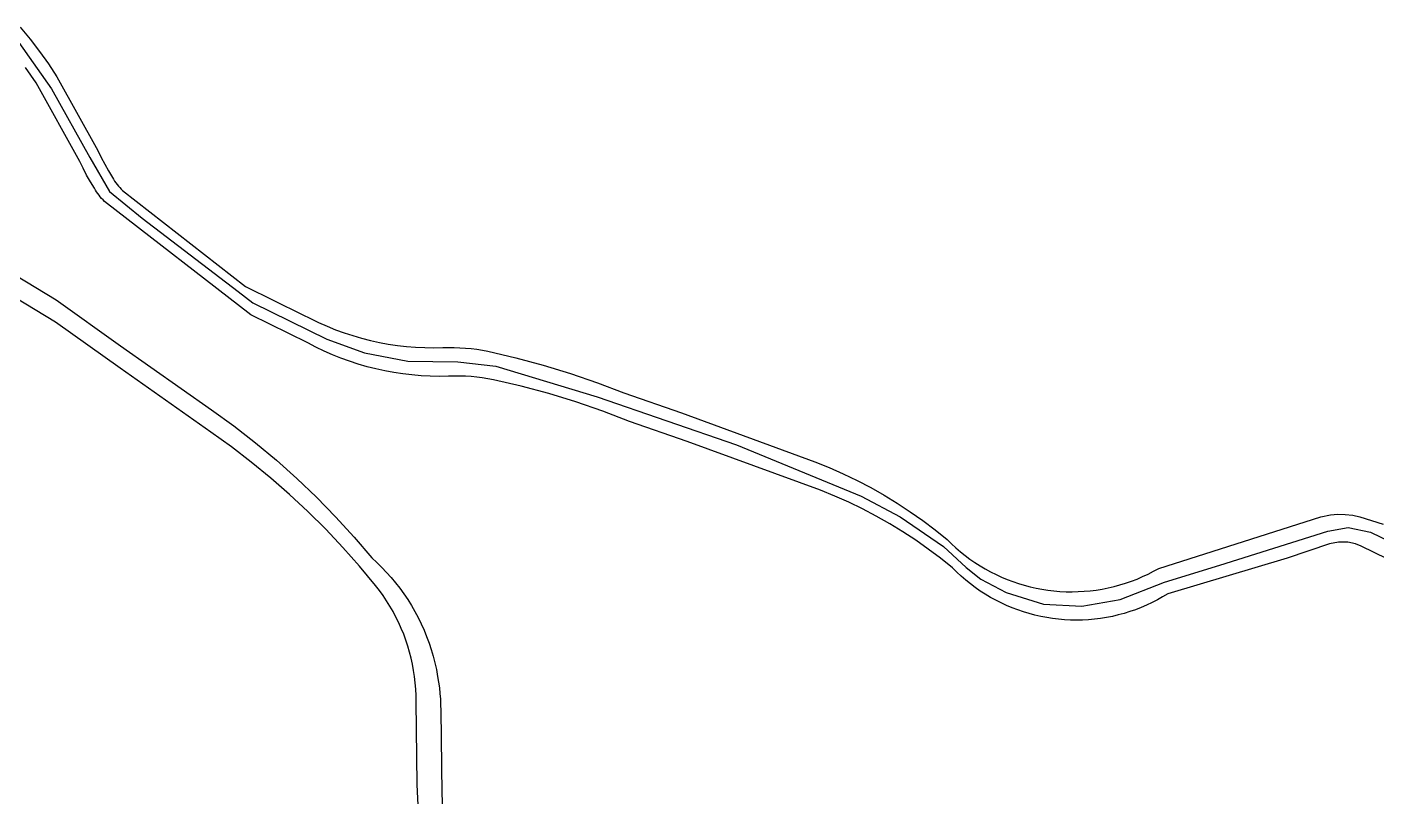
# Model space of a CAD drawing. Header units: millimetres. Extents: x 617751 to 636088, y 68402 to 77988.
# Drawn here: x 626615 to 627223, y 73865 to 74211 of the extents above; entities that cross this region are included whole.
import ezdxf

# ---------------------------------------------------------------- set-up
doc = ezdxf.new("R2010")
doc.units = ezdxf.units.MM
doc.header["$LTSCALE"] = 3
doc.header["$MEASUREMENT"] = 0
doc.layers.add('ALINHAMENTO PREDIAL', color=120, linetype='Continuous')
doc.layers.add('NOME LOGRADOURO', color=252, linetype='Continuous')

msp = doc.modelspace()

# ---------------------------------------------------------------- linework, layer by layer
at = {"layer": 'ALINHAMENTO PREDIAL'}
for points in [[(626611.83, 74211.48), (626616.22, 74206.07), (626620.44, 74200.52), (626624.48, 74194.84), (626628.33, 74189.02), (626646.74, 74155.84), (626648.24, 74152.73), (626649.85, 74149.68), (626651.56, 74146.68), (626653.36, 74143.73), (626653.84, 74142.93), (626654.34, 74142.14), (626654.87, 74141.37), (626655.43, 74140.61), (626656.01, 74139.88), (626656.61, 74139.17), (626657.24, 74138.48), (626657.89, 74137.81), (626713.27, 74094.69), (626738.88, 74082.09), (626742.53, 74080.18), (626746.24, 74078.4), (626750.01, 74076.74), (626753.83, 74075.21), (626757.7, 74073.8), (626761.62, 74072.52), (626765.57, 74071.38), (626769.56, 74070.36), (626773.59, 74069.48), (626777.64, 74068.74), (626781.71, 74068.13), (626785.8, 74067.65), (626789.9, 74067.31), (626794.02, 74067.11), (626798.13, 74067.04), (626802.25, 74067.11), (626804.8, 74067.18), (626807.35, 74067.18), (626809.9, 74067.09), (626812.45, 74066.93), (626814.98, 74066.68), (626817.51, 74066.36), (626820.03, 74065.96), (626822.54, 74065.47), (626835.04, 74062.58), (626847.42, 74059.26), (626859.69, 74055.5), (626871.82, 74051.33), (626883.8, 74046.73), (626909.78, 74037.73), (626969.84, 74015.74), (626976.27, 74013.14), (626982.61, 74010.32), (626988.85, 74007.31), (626994.99, 74004.09), (627001.03, 74000.67), (627006.95, 73997.06), (627012.75, 73993.26), (627018.42, 73989.27), (627023.96, 73985.1), (627029.36, 73980.75), (627031.3, 73978.84), (627033.31, 73976.99), (627035.38, 73975.22), (627037.51, 73973.52), (627039.7, 73971.89), (627041.95, 73970.34), (627044.24, 73968.87), (627046.59, 73967.49), (627048.98, 73966.18), (627051.42, 73964.95), (627053.89, 73963.82), (627056.41, 73962.76), (627058.96, 73961.8), (627061.54, 73960.93), (627064.16, 73960.14), (627066.79, 73959.45), (627069.45, 73958.85), (627072.13, 73958.34), (627074.83, 73957.92), (627077.53, 73957.6), (627080.25, 73957.37), (627082.97, 73957.24), (627085.7, 73957.2), (627088.43, 73957.26), (627091.15, 73957.41), (627093.86, 73957.66), (627096.57, 73957.99), (627099.26, 73958.43), (627101.94, 73958.95), (627104.59, 73959.57), (627107.22, 73960.28), (627109.83, 73961.08), (627112.41, 73961.97), (627114.95, 73962.95), (627117.46, 73964.02), (627119.93, 73965.18), (627122.36, 73966.42), (627124.74, 73967.74), (627197.75, 73990.92), (627202.12, 73991.82), (627205.45, 73992.09), (627208.8, 73992.03), (627212.12, 73991.62), (627215.39, 73990.88), (627225.82, 73987.58)], [(626611.83, 74211.48), (626616.22, 74206.07), (626620.44, 74200.52), (626624.48, 74194.84), (626628.33, 74189.02), (626646.74, 74155.84), (626648.24, 74152.73), (626649.85, 74149.68), (626651.56, 74146.68), (626653.36, 74143.73), (626653.84, 74142.93), (626654.34, 74142.14), (626654.87, 74141.37), (626655.43, 74140.61), (626656.01, 74139.88), (626656.61, 74139.17), (626657.24, 74138.48), (626657.89, 74137.81), (626713.27, 74094.69), (626738.88, 74082.09), (626742.53, 74080.18), (626746.24, 74078.4), (626750.01, 74076.74), (626753.83, 74075.21), (626757.7, 74073.8), (626761.62, 74072.52), (626765.57, 74071.38), (626769.56, 74070.36), (626773.59, 74069.48), (626777.64, 74068.74), (626781.71, 74068.13), (626785.8, 74067.65), (626789.9, 74067.31), (626794.02, 74067.11), (626798.13, 74067.04), (626802.25, 74067.11), (626804.8, 74067.18), (626807.35, 74067.18), (626809.9, 74067.09), (626812.45, 74066.93), (626814.98, 74066.68), (626817.51, 74066.36), (626820.03, 74065.96), (626822.54, 74065.47), (626835.04, 74062.58), (626847.42, 74059.26), (626859.69, 74055.5), (626871.82, 74051.33), (626883.8, 74046.73), (626909.78, 74037.73), (626969.84, 74015.74), (626976.27, 74013.14), (626982.61, 74010.32), (626988.85, 74007.31), (626994.99, 74004.09), (627001.03, 74000.67), (627006.95, 73997.06), (627012.75, 73993.26), (627018.42, 73989.27), (627023.96, 73985.1), (627029.36, 73980.75), (627031.3, 73978.84), (627033.31, 73976.99), (627035.38, 73975.22), (627037.51, 73973.52), (627039.7, 73971.89), (627041.95, 73970.34), (627044.24, 73968.87), (627046.59, 73967.49), (627048.98, 73966.18), (627051.42, 73964.95), (627053.89, 73963.82), (627056.41, 73962.76), (627058.96, 73961.8), (627061.54, 73960.93), (627064.16, 73960.14), (627066.79, 73959.45), (627069.45, 73958.85), (627072.13, 73958.34), (627074.83, 73957.92), (627077.53, 73957.6), (627080.25, 73957.37), (627082.97, 73957.24), (627085.7, 73957.2), (627088.43, 73957.26), (627091.15, 73957.41), (627093.86, 73957.66), (627096.57, 73957.99), (627099.26, 73958.43), (627101.94, 73958.95), (627104.59, 73959.57), (627107.22, 73960.28), (627109.83, 73961.08), (627112.41, 73961.97), (627114.95, 73962.95), (627117.46, 73964.02), (627119.93, 73965.18), (627122.36, 73966.42), (627124.74, 73967.74), (627197.75, 73990.92), (627202.12, 73991.82), (627205.45, 73992.09), (627208.8, 73992.03), (627212.12, 73991.62), (627215.39, 73990.88), (627225.82, 73987.58)], [(626611.83, 74211.48), (626616.22, 74206.07), (626620.44, 74200.52), (626624.48, 74194.84), (626628.33, 74189.02), (626646.74, 74155.84), (626648.24, 74152.73), (626649.85, 74149.68), (626651.56, 74146.68), (626653.36, 74143.73), (626653.84, 74142.93), (626654.34, 74142.14), (626654.87, 74141.37), (626655.43, 74140.61), (626656.01, 74139.88), (626656.61, 74139.17), (626657.24, 74138.48), (626657.89, 74137.81), (626713.27, 74094.69), (626738.88, 74082.09), (626742.53, 74080.18), (626746.24, 74078.4), (626750.01, 74076.74), (626753.83, 74075.21), (626757.7, 74073.8), (626761.62, 74072.52), (626765.57, 74071.38), (626769.56, 74070.36), (626773.59, 74069.48), (626777.64, 74068.74), (626781.71, 74068.13), (626785.8, 74067.65), (626789.9, 74067.31), (626794.02, 74067.11), (626798.13, 74067.04), (626802.25, 74067.11), (626804.8, 74067.18), (626807.35, 74067.18), (626809.9, 74067.09), (626812.45, 74066.93), (626814.98, 74066.68), (626817.51, 74066.36), (626820.03, 74065.96), (626822.54, 74065.47), (626835.04, 74062.58), (626847.42, 74059.26), (626859.69, 74055.5), (626871.82, 74051.33), (626883.8, 74046.73), (626909.78, 74037.73), (626969.84, 74015.74), (626976.27, 74013.14), (626982.61, 74010.32), (626988.85, 74007.31), (626994.99, 74004.09), (627001.03, 74000.67), (627006.95, 73997.06), (627012.75, 73993.26), (627018.42, 73989.27), (627023.96, 73985.1), (627029.36, 73980.75), (627031.3, 73978.84), (627033.31, 73976.99), (627035.38, 73975.22), (627037.51, 73973.52), (627039.7, 73971.89), (627041.95, 73970.34), (627044.24, 73968.87), (627046.59, 73967.49), (627048.98, 73966.18), (627051.42, 73964.95), (627053.89, 73963.82), (627056.41, 73962.76), (627058.96, 73961.8), (627061.54, 73960.93), (627064.16, 73960.14), (627066.79, 73959.45), (627069.45, 73958.85), (627072.13, 73958.34), (627074.83, 73957.92), (627077.53, 73957.6), (627080.25, 73957.37), (627082.97, 73957.24), (627085.7, 73957.2), (627088.43, 73957.26), (627091.15, 73957.41), (627093.86, 73957.66), (627096.57, 73957.99), (627099.26, 73958.43), (627101.94, 73958.95), (627104.59, 73959.57), (627107.22, 73960.28), (627109.83, 73961.08), (627112.41, 73961.97), (627114.95, 73962.95), (627117.46, 73964.02), (627119.93, 73965.18), (627122.36, 73966.42), (627124.74, 73967.74), (627197.75, 73990.92), (627202.12, 73991.82), (627205.45, 73992.09), (627208.8, 73992.03), (627212.12, 73991.62), (627215.39, 73990.88), (627225.82, 73987.58)], [(626611.83, 74211.48), (626616.22, 74206.07), (626620.44, 74200.52), (626624.48, 74194.84), (626628.33, 74189.02), (626646.74, 74155.84), (626648.24, 74152.73), (626649.85, 74149.68), (626651.56, 74146.68), (626653.36, 74143.73), (626653.84, 74142.93), (626654.34, 74142.14), (626654.87, 74141.37), (626655.43, 74140.61), (626656.01, 74139.88), (626656.61, 74139.17), (626657.24, 74138.48), (626657.89, 74137.81), (626713.27, 74094.69), (626738.88, 74082.09), (626742.53, 74080.18), (626746.24, 74078.4), (626750.01, 74076.74), (626753.83, 74075.21), (626757.7, 74073.8), (626761.62, 74072.52), (626765.57, 74071.38), (626769.56, 74070.36), (626773.59, 74069.48), (626777.64, 74068.74), (626781.71, 74068.13), (626785.8, 74067.65), (626789.9, 74067.31), (626794.02, 74067.11), (626798.13, 74067.04), (626802.25, 74067.11), (626804.8, 74067.18), (626807.35, 74067.18), (626809.9, 74067.09), (626812.45, 74066.93), (626814.98, 74066.68), (626817.51, 74066.36), (626820.03, 74065.96), (626822.54, 74065.47), (626835.04, 74062.58), (626847.42, 74059.26), (626859.69, 74055.5), (626871.82, 74051.33), (626883.8, 74046.73), (626909.78, 74037.73), (626969.84, 74015.74), (626976.27, 74013.14), (626982.61, 74010.32), (626988.85, 74007.31), (626994.99, 74004.09), (627001.03, 74000.67), (627006.95, 73997.06), (627012.75, 73993.26), (627018.42, 73989.27), (627023.96, 73985.1), (627029.36, 73980.75), (627031.3, 73978.84), (627033.31, 73976.99), (627035.38, 73975.22), (627037.51, 73973.52), (627039.7, 73971.89), (627041.95, 73970.34), (627044.24, 73968.87), (627046.59, 73967.49), (627048.98, 73966.18), (627051.42, 73964.95), (627053.89, 73963.82), (627056.41, 73962.76), (627058.96, 73961.8), (627061.54, 73960.93), (627064.16, 73960.14), (627066.79, 73959.45), (627069.45, 73958.85), (627072.13, 73958.34), (627074.83, 73957.92), (627077.53, 73957.6), (627080.25, 73957.37), (627082.97, 73957.24), (627085.7, 73957.2), (627088.43, 73957.26), (627091.15, 73957.41), (627093.86, 73957.66), (627096.57, 73957.99), (627099.26, 73958.43), (627101.94, 73958.95), (627104.59, 73959.57), (627107.22, 73960.28), (627109.83, 73961.08), (627112.41, 73961.97), (627114.95, 73962.95), (627117.46, 73964.02), (627119.93, 73965.18), (627122.36, 73966.42), (627124.74, 73967.74), (627197.75, 73990.92), (627202.12, 73991.82), (627205.45, 73992.09), (627208.8, 73992.03), (627212.12, 73991.62), (627215.39, 73990.88), (627225.82, 73987.58)], [(626611.83, 74211.48), (626616.22, 74206.07), (626620.44, 74200.52), (626624.48, 74194.84), (626628.33, 74189.02), (626646.74, 74155.84), (626648.24, 74152.73), (626649.85, 74149.68), (626651.56, 74146.68), (626653.36, 74143.73), (626653.84, 74142.93), (626654.34, 74142.14), (626654.87, 74141.37), (626655.43, 74140.61), (626656.01, 74139.88), (626656.61, 74139.17), (626657.24, 74138.48), (626657.89, 74137.81), (626713.27, 74094.69), (626738.88, 74082.09), (626742.53, 74080.18), (626746.24, 74078.4), (626750.01, 74076.74), (626753.83, 74075.21), (626757.7, 74073.8), (626761.62, 74072.52), (626765.57, 74071.38), (626769.56, 74070.36), (626773.59, 74069.48), (626777.64, 74068.74), (626781.71, 74068.13), (626785.8, 74067.65), (626789.9, 74067.31), (626794.02, 74067.11), (626798.13, 74067.04), (626802.25, 74067.11), (626804.8, 74067.18), (626807.35, 74067.18), (626809.9, 74067.09), (626812.45, 74066.93), (626814.98, 74066.68), (626817.51, 74066.36), (626820.03, 74065.96), (626822.54, 74065.47), (626835.04, 74062.58), (626847.42, 74059.26), (626859.69, 74055.5), (626871.82, 74051.33), (626883.8, 74046.73), (626909.78, 74037.73), (626969.84, 74015.74), (626976.27, 74013.14), (626982.61, 74010.32), (626988.85, 74007.31), (626994.99, 74004.09), (627001.03, 74000.67), (627006.95, 73997.06), (627012.75, 73993.26), (627018.42, 73989.27), (627023.96, 73985.1), (627029.36, 73980.75), (627031.3, 73978.84), (627033.31, 73976.99), (627035.38, 73975.22), (627037.51, 73973.52), (627039.7, 73971.89), (627041.95, 73970.34), (627044.24, 73968.87), (627046.59, 73967.49), (627048.98, 73966.18), (627051.42, 73964.95), (627053.89, 73963.82), (627056.41, 73962.76), (627058.96, 73961.8), (627061.54, 73960.93), (627064.16, 73960.14), (627066.79, 73959.45), (627069.45, 73958.85), (627072.13, 73958.34), (627074.83, 73957.92), (627077.53, 73957.6), (627080.25, 73957.37), (627082.97, 73957.24), (627085.7, 73957.2), (627088.43, 73957.26), (627091.15, 73957.41), (627093.86, 73957.66), (627096.57, 73957.99), (627099.26, 73958.43), (627101.94, 73958.95), (627104.59, 73959.57), (627107.22, 73960.28), (627109.83, 73961.08), (627112.41, 73961.97), (627114.95, 73962.95), (627117.46, 73964.02), (627119.93, 73965.18), (627122.36, 73966.42), (627124.74, 73967.74), (627197.75, 73990.92), (627202.12, 73991.82), (627205.45, 73992.09), (627208.8, 73992.03), (627212.12, 73991.62), (627215.39, 73990.88), (627225.82, 73987.58)], [(626611.83, 74211.48), (626616.22, 74206.07), (626620.44, 74200.52), (626624.48, 74194.84), (626628.33, 74189.02), (626646.74, 74155.84), (626648.24, 74152.73), (626649.85, 74149.68), (626651.56, 74146.68), (626653.36, 74143.73), (626653.84, 74142.93), (626654.34, 74142.14), (626654.87, 74141.37), (626655.43, 74140.61), (626656.01, 74139.88), (626656.61, 74139.17), (626657.24, 74138.48), (626657.89, 74137.81), (626713.27, 74094.69), (626738.88, 74082.09), (626742.53, 74080.18), (626746.24, 74078.4), (626750.01, 74076.74), (626753.83, 74075.21), (626757.7, 74073.8), (626761.62, 74072.52), (626765.57, 74071.38), (626769.56, 74070.36), (626773.59, 74069.48), (626777.64, 74068.74), (626781.71, 74068.13), (626785.8, 74067.65), (626789.9, 74067.31), (626794.02, 74067.11), (626798.13, 74067.04), (626802.25, 74067.11), (626804.8, 74067.18), (626807.35, 74067.18), (626809.9, 74067.09), (626812.45, 74066.93), (626814.98, 74066.68), (626817.51, 74066.36), (626820.03, 74065.96), (626822.54, 74065.47), (626835.04, 74062.58), (626847.42, 74059.26), (626859.69, 74055.5), (626871.82, 74051.33), (626883.8, 74046.73), (626909.78, 74037.73), (626969.84, 74015.74), (626976.27, 74013.14), (626982.61, 74010.32), (626988.85, 74007.31), (626994.99, 74004.09), (627001.03, 74000.67), (627006.95, 73997.06), (627012.75, 73993.26), (627018.42, 73989.27), (627023.96, 73985.1), (627029.36, 73980.75), (627031.3, 73978.84), (627033.31, 73976.99), (627035.38, 73975.22), (627037.51, 73973.52), (627039.7, 73971.89), (627041.95, 73970.34), (627044.24, 73968.87), (627046.59, 73967.49), (627048.98, 73966.18), (627051.42, 73964.95), (627053.89, 73963.82), (627056.41, 73962.76), (627058.96, 73961.8), (627061.54, 73960.93), (627064.16, 73960.14), (627066.79, 73959.45), (627069.45, 73958.85), (627072.13, 73958.34), (627074.83, 73957.92), (627077.53, 73957.6), (627080.25, 73957.37), (627082.97, 73957.24), (627085.7, 73957.2), (627088.43, 73957.26), (627091.15, 73957.41), (627093.86, 73957.66), (627096.57, 73957.99), (627099.26, 73958.43), (627101.94, 73958.95), (627104.59, 73959.57), (627107.22, 73960.28), (627109.83, 73961.08), (627112.41, 73961.97), (627114.95, 73962.95), (627117.46, 73964.02), (627119.93, 73965.18), (627122.36, 73966.42), (627124.74, 73967.74), (627197.75, 73990.92), (627202.12, 73991.82), (627205.45, 73992.09), (627208.8, 73992.03), (627212.12, 73991.62), (627215.39, 73990.88), (627225.82, 73987.58)], [(627239.09, 73966.44), (627215.97, 73977.75), (627213.37, 73978.76), (627209.96, 73979.49), (627205.77, 73979.58), (627201.66, 73978.8), (627182.64, 73972.4), (627128.81, 73956.26), (627126.49, 73954.86), (627124.12, 73953.55), (627121.71, 73952.32), (627119.26, 73951.17), (627116.77, 73950.11), (627114.24, 73949.13), (627111.68, 73948.25), (627109.1, 73947.45), (627106.48, 73946.75), (627103.84, 73946.13), (627101.19, 73945.61), (627098.51, 73945.18), (627095.83, 73944.85), (627093.13, 73944.61), (627090.43, 73944.46), (627087.72, 73944.4), (627085.01, 73944.45), (627082.31, 73944.58), (627079.61, 73944.81), (627076.92, 73945.13), (627074.25, 73945.55), (627071.59, 73946.06), (627068.95, 73946.66), (627066.33, 73947.35), (627063.74, 73948.14), (627061.18, 73949.01), (627058.64, 73949.97), (627056.15, 73951.02), (627053.69, 73952.16), (627051.27, 73953.38), (627048.9, 73954.69), (627046.58, 73956.07), (627044.3, 73957.54), (627042.08, 73959.08), (627039.91, 73960.71), (627037.8, 73962.4), (627035.75, 73964.17), (627033.76, 73966.01), (627031.84, 73967.92), (627026.44, 73972.27), (627020.9, 73976.44), (627015.23, 73980.43), (627009.43, 73984.23), (627003.51, 73987.84), (626997.47, 73991.25), (626991.33, 73994.47), (626985.09, 73997.49), (626978.75, 74000.3), (626972.32, 74002.9), (626912.26, 74024.9), (626886.28, 74033.9), (626874.3, 74038.49), (626862.17, 74042.67), (626849.9, 74046.42), (626837.51, 74049.75), (626825.02, 74052.64), (626822.51, 74053.12), (626819.99, 74053.52), (626817.46, 74053.85), (626814.92, 74054.09), (626812.38, 74054.26), (626809.83, 74054.34), (626807.28, 74054.35), (626804.73, 74054.27), (626800.61, 74054.2), (626796.49, 74054.27), (626792.38, 74054.47), (626788.28, 74054.81), (626784.19, 74055.29), (626780.11, 74055.9), (626776.06, 74056.65), (626772.04, 74057.53), (626768.05, 74058.54), (626764.09, 74059.69), (626760.18, 74060.96), (626756.31, 74062.37), (626752.49, 74063.9), (626748.72, 74065.56), (626745.01, 74067.35), (626741.36, 74069.25), (626715.74, 74081.86), (626649.76, 74132.95), (626649.11, 74133.62), (626648.48, 74134.31), (626647.87, 74135.02), (626647.29, 74135.76), (626646.74, 74136.51), (626646.21, 74137.28), (626645.71, 74138.07), (626645.23, 74138.88), (626643.43, 74141.82), (626641.72, 74144.82), (626640.11, 74147.87), (626638.6, 74150.98), (626618.96, 74186.39), (626614.14, 74193.21)], [(627239.09, 73966.44), (627215.97, 73977.75), (627213.37, 73978.76), (627209.96, 73979.49), (627205.77, 73979.58), (627201.66, 73978.8), (627182.64, 73972.4), (627128.81, 73956.26), (627126.49, 73954.86), (627124.12, 73953.55), (627121.71, 73952.32), (627119.26, 73951.17), (627116.77, 73950.11), (627114.24, 73949.13), (627111.68, 73948.25), (627109.1, 73947.45), (627106.48, 73946.75), (627103.84, 73946.13), (627101.19, 73945.61), (627098.51, 73945.18), (627095.83, 73944.85), (627093.13, 73944.61), (627090.43, 73944.46), (627087.72, 73944.4), (627085.01, 73944.45), (627082.31, 73944.58), (627079.61, 73944.81), (627076.92, 73945.13), (627074.25, 73945.55), (627071.59, 73946.06), (627068.95, 73946.66), (627066.33, 73947.35), (627063.74, 73948.14), (627061.18, 73949.01), (627058.64, 73949.97), (627056.15, 73951.02), (627053.69, 73952.16), (627051.27, 73953.38), (627048.9, 73954.69), (627046.58, 73956.07), (627044.3, 73957.54), (627042.08, 73959.08), (627039.91, 73960.71), (627037.8, 73962.4), (627035.75, 73964.17), (627033.76, 73966.01), (627031.84, 73967.92), (627026.44, 73972.27), (627020.9, 73976.44), (627015.23, 73980.43), (627009.43, 73984.23), (627003.51, 73987.84), (626997.47, 73991.25), (626991.33, 73994.47), (626985.09, 73997.49), (626978.75, 74000.3), (626972.32, 74002.9), (626912.26, 74024.9), (626886.28, 74033.9), (626874.3, 74038.49), (626862.17, 74042.67), (626849.9, 74046.42), (626837.51, 74049.75), (626825.02, 74052.64), (626822.51, 74053.12), (626819.99, 74053.52), (626817.46, 74053.85), (626814.92, 74054.09), (626812.38, 74054.26), (626809.83, 74054.34), (626807.28, 74054.35), (626804.73, 74054.27), (626800.61, 74054.2), (626796.49, 74054.27), (626792.38, 74054.47), (626788.28, 74054.81), (626784.19, 74055.29), (626780.11, 74055.9), (626776.06, 74056.65), (626772.04, 74057.53), (626768.05, 74058.54), (626764.09, 74059.69), (626760.18, 74060.96), (626756.31, 74062.37), (626752.49, 74063.9), (626748.72, 74065.56), (626745.01, 74067.35), (626741.36, 74069.25), (626715.74, 74081.86), (626649.76, 74132.95), (626649.11, 74133.62), (626648.48, 74134.31), (626647.87, 74135.02), (626647.29, 74135.76), (626646.74, 74136.51), (626646.21, 74137.28), (626645.71, 74138.07), (626645.23, 74138.88), (626643.43, 74141.82), (626641.72, 74144.82), (626640.11, 74147.87), (626638.6, 74150.98), (626618.96, 74186.39), (626614.14, 74193.21)], [(627239.09, 73966.44), (627215.97, 73977.75), (627213.37, 73978.76), (627209.96, 73979.49), (627205.77, 73979.58), (627201.66, 73978.8), (627182.64, 73972.4), (627128.81, 73956.26), (627126.49, 73954.86), (627124.12, 73953.55), (627121.71, 73952.32), (627119.26, 73951.17), (627116.77, 73950.11), (627114.24, 73949.13), (627111.68, 73948.25), (627109.1, 73947.45), (627106.48, 73946.75), (627103.84, 73946.13), (627101.19, 73945.61), (627098.51, 73945.18), (627095.83, 73944.85), (627093.13, 73944.61), (627090.43, 73944.46), (627087.72, 73944.4), (627085.01, 73944.45), (627082.31, 73944.58), (627079.61, 73944.81), (627076.92, 73945.13), (627074.25, 73945.55), (627071.59, 73946.06), (627068.95, 73946.66), (627066.33, 73947.35), (627063.74, 73948.14), (627061.18, 73949.01), (627058.64, 73949.97), (627056.15, 73951.02), (627053.69, 73952.16), (627051.27, 73953.38), (627048.9, 73954.69), (627046.58, 73956.07), (627044.3, 73957.54), (627042.08, 73959.08), (627039.91, 73960.71), (627037.8, 73962.4), (627035.75, 73964.17), (627033.76, 73966.01), (627031.84, 73967.92), (627026.44, 73972.27), (627020.9, 73976.44), (627015.23, 73980.43), (627009.43, 73984.23), (627003.51, 73987.84), (626997.47, 73991.25), (626991.33, 73994.47), (626985.09, 73997.49), (626978.75, 74000.3), (626972.32, 74002.9), (626912.26, 74024.9), (626886.28, 74033.9), (626874.3, 74038.49), (626862.17, 74042.67), (626849.9, 74046.42), (626837.51, 74049.75), (626825.02, 74052.64), (626822.51, 74053.12), (626819.99, 74053.52), (626817.46, 74053.85), (626814.92, 74054.09), (626812.38, 74054.26), (626809.83, 74054.34), (626807.28, 74054.35), (626804.73, 74054.27), (626800.61, 74054.2), (626796.49, 74054.27), (626792.38, 74054.47), (626788.28, 74054.81), (626784.19, 74055.29), (626780.11, 74055.9), (626776.06, 74056.65), (626772.04, 74057.53), (626768.05, 74058.54), (626764.09, 74059.69), (626760.18, 74060.96), (626756.31, 74062.37), (626752.49, 74063.9), (626748.72, 74065.56), (626745.01, 74067.35), (626741.36, 74069.25), (626715.74, 74081.86), (626649.76, 74132.95), (626649.11, 74133.62), (626648.48, 74134.31), (626647.87, 74135.02), (626647.29, 74135.76), (626646.74, 74136.51), (626646.21, 74137.28), (626645.71, 74138.07), (626645.23, 74138.88), (626643.43, 74141.82), (626641.72, 74144.82), (626640.11, 74147.87), (626638.6, 74150.98), (626618.96, 74186.39), (626614.14, 74193.21)], [(627239.09, 73966.44), (627215.97, 73977.75), (627213.37, 73978.76), (627209.96, 73979.49), (627205.77, 73979.58), (627201.66, 73978.8), (627182.64, 73972.4), (627128.81, 73956.26), (627126.49, 73954.86), (627124.12, 73953.55), (627121.71, 73952.32), (627119.26, 73951.17), (627116.77, 73950.11), (627114.24, 73949.13), (627111.68, 73948.25), (627109.1, 73947.45), (627106.48, 73946.75), (627103.84, 73946.13), (627101.19, 73945.61), (627098.51, 73945.18), (627095.83, 73944.85), (627093.13, 73944.61), (627090.43, 73944.46), (627087.72, 73944.4), (627085.01, 73944.45), (627082.31, 73944.58), (627079.61, 73944.81), (627076.92, 73945.13), (627074.25, 73945.55), (627071.59, 73946.06), (627068.95, 73946.66), (627066.33, 73947.35), (627063.74, 73948.14), (627061.18, 73949.01), (627058.64, 73949.97), (627056.15, 73951.02), (627053.69, 73952.16), (627051.27, 73953.38), (627048.9, 73954.69), (627046.58, 73956.07), (627044.3, 73957.54), (627042.08, 73959.08), (627039.91, 73960.71), (627037.8, 73962.4), (627035.75, 73964.17), (627033.76, 73966.01), (627031.84, 73967.92), (627026.44, 73972.27), (627020.9, 73976.44), (627015.23, 73980.43), (627009.43, 73984.23), (627003.51, 73987.84), (626997.47, 73991.25), (626991.33, 73994.47), (626985.09, 73997.49), (626978.75, 74000.3), (626972.32, 74002.9), (626912.26, 74024.9), (626886.28, 74033.9), (626874.3, 74038.49), (626862.17, 74042.67), (626849.9, 74046.42), (626837.51, 74049.75), (626825.02, 74052.64), (626822.51, 74053.12), (626819.99, 74053.52), (626817.46, 74053.85), (626814.92, 74054.09), (626812.38, 74054.26), (626809.83, 74054.34), (626807.28, 74054.35), (626804.73, 74054.27), (626800.61, 74054.2), (626796.49, 74054.27), (626792.38, 74054.47), (626788.28, 74054.81), (626784.19, 74055.29), (626780.11, 74055.9), (626776.06, 74056.65), (626772.04, 74057.53), (626768.05, 74058.54), (626764.09, 74059.69), (626760.18, 74060.96), (626756.31, 74062.37), (626752.49, 74063.9), (626748.72, 74065.56), (626745.01, 74067.35), (626741.36, 74069.25), (626715.74, 74081.86), (626649.76, 74132.95), (626649.11, 74133.62), (626648.48, 74134.31), (626647.87, 74135.02), (626647.29, 74135.76), (626646.74, 74136.51), (626646.21, 74137.28), (626645.71, 74138.07), (626645.23, 74138.88), (626643.43, 74141.82), (626641.72, 74144.82), (626640.11, 74147.87), (626638.6, 74150.98), (626618.96, 74186.39), (626614.14, 74193.21)], [(627239.09, 73966.44), (627215.97, 73977.75), (627213.37, 73978.76), (627209.96, 73979.49), (627205.77, 73979.58), (627201.66, 73978.8), (627182.64, 73972.4), (627128.81, 73956.26), (627126.49, 73954.86), (627124.12, 73953.55), (627121.71, 73952.32), (627119.26, 73951.17), (627116.77, 73950.11), (627114.24, 73949.13), (627111.68, 73948.25), (627109.1, 73947.45), (627106.48, 73946.75), (627103.84, 73946.13), (627101.19, 73945.61), (627098.51, 73945.18), (627095.83, 73944.85), (627093.13, 73944.61), (627090.43, 73944.46), (627087.72, 73944.4), (627085.01, 73944.45), (627082.31, 73944.58), (627079.61, 73944.81), (627076.92, 73945.13), (627074.25, 73945.55), (627071.59, 73946.06), (627068.95, 73946.66), (627066.33, 73947.35), (627063.74, 73948.14), (627061.18, 73949.01), (627058.64, 73949.97), (627056.15, 73951.02), (627053.69, 73952.16), (627051.27, 73953.38), (627048.9, 73954.69), (627046.58, 73956.07), (627044.3, 73957.54), (627042.08, 73959.08), (627039.91, 73960.71), (627037.8, 73962.4), (627035.75, 73964.17), (627033.76, 73966.01), (627031.84, 73967.92), (627026.44, 73972.27), (627020.9, 73976.44), (627015.23, 73980.43), (627009.43, 73984.23), (627003.51, 73987.84), (626997.47, 73991.25), (626991.33, 73994.47), (626985.09, 73997.49), (626978.75, 74000.3), (626972.32, 74002.9), (626912.26, 74024.9), (626886.28, 74033.9), (626874.3, 74038.49), (626862.17, 74042.67), (626849.9, 74046.42), (626837.51, 74049.75), (626825.02, 74052.64), (626822.51, 74053.12), (626819.99, 74053.52), (626817.46, 74053.85), (626814.92, 74054.09), (626812.38, 74054.26), (626809.83, 74054.34), (626807.28, 74054.35), (626804.73, 74054.27), (626800.61, 74054.2), (626796.49, 74054.27), (626792.38, 74054.47), (626788.28, 74054.81), (626784.19, 74055.29), (626780.11, 74055.9), (626776.06, 74056.65), (626772.04, 74057.53), (626768.05, 74058.54), (626764.09, 74059.69), (626760.18, 74060.96), (626756.31, 74062.37), (626752.49, 74063.9), (626748.72, 74065.56), (626745.01, 74067.35), (626741.36, 74069.25), (626715.74, 74081.86), (626649.76, 74132.95), (626649.11, 74133.62), (626648.48, 74134.31), (626647.87, 74135.02), (626647.29, 74135.76), (626646.74, 74136.51), (626646.21, 74137.28), (626645.71, 74138.07), (626645.23, 74138.88), (626643.43, 74141.82), (626641.72, 74144.82), (626640.11, 74147.87), (626638.6, 74150.98), (626618.96, 74186.39), (626614.14, 74193.21)], [(627239.09, 73966.44), (627215.97, 73977.75), (627213.37, 73978.76), (627209.96, 73979.49), (627205.77, 73979.58), (627201.66, 73978.8), (627182.64, 73972.4), (627128.81, 73956.26), (627126.49, 73954.86), (627124.12, 73953.55), (627121.71, 73952.32), (627119.26, 73951.17), (627116.77, 73950.11), (627114.24, 73949.13), (627111.68, 73948.25), (627109.1, 73947.45), (627106.48, 73946.75), (627103.84, 73946.13), (627101.19, 73945.61), (627098.51, 73945.18), (627095.83, 73944.85), (627093.13, 73944.61), (627090.43, 73944.46), (627087.72, 73944.4), (627085.01, 73944.45), (627082.31, 73944.58), (627079.61, 73944.81), (627076.92, 73945.13), (627074.25, 73945.55), (627071.59, 73946.06), (627068.95, 73946.66), (627066.33, 73947.35), (627063.74, 73948.14), (627061.18, 73949.01), (627058.64, 73949.97), (627056.15, 73951.02), (627053.69, 73952.16), (627051.27, 73953.38), (627048.9, 73954.69), (627046.58, 73956.07), (627044.3, 73957.54), (627042.08, 73959.08), (627039.91, 73960.71), (627037.8, 73962.4), (627035.75, 73964.17), (627033.76, 73966.01), (627031.84, 73967.92), (627026.44, 73972.27), (627020.9, 73976.44), (627015.23, 73980.43), (627009.43, 73984.23), (627003.51, 73987.84), (626997.47, 73991.25), (626991.33, 73994.47), (626985.09, 73997.49), (626978.75, 74000.3), (626972.32, 74002.9), (626912.26, 74024.9), (626886.28, 74033.9), (626874.3, 74038.49), (626862.17, 74042.67), (626849.9, 74046.42), (626837.51, 74049.75), (626825.02, 74052.64), (626822.51, 74053.12), (626819.99, 74053.52), (626817.46, 74053.85), (626814.92, 74054.09), (626812.38, 74054.26), (626809.83, 74054.34), (626807.28, 74054.35), (626804.73, 74054.27), (626800.61, 74054.2), (626796.49, 74054.27), (626792.38, 74054.47), (626788.28, 74054.81), (626784.19, 74055.29), (626780.11, 74055.9), (626776.06, 74056.65), (626772.04, 74057.53), (626768.05, 74058.54), (626764.09, 74059.69), (626760.18, 74060.96), (626756.31, 74062.37), (626752.49, 74063.9), (626748.72, 74065.56), (626745.01, 74067.35), (626741.36, 74069.25), (626715.74, 74081.86), (626649.76, 74132.95), (626649.11, 74133.62), (626648.48, 74134.31), (626647.87, 74135.02), (626647.29, 74135.76), (626646.74, 74136.51), (626646.21, 74137.28), (626645.71, 74138.07), (626645.23, 74138.88), (626643.43, 74141.82), (626641.72, 74144.82), (626640.11, 74147.87), (626638.6, 74150.98), (626618.96, 74186.39), (626614.14, 74193.21)], [(627239.09, 73966.44), (627215.97, 73977.75), (627213.37, 73978.76), (627209.96, 73979.49), (627205.77, 73979.58), (627201.66, 73978.8), (627182.64, 73972.4), (627128.81, 73956.26), (627126.49, 73954.86), (627124.12, 73953.55), (627121.71, 73952.32), (627119.26, 73951.17), (627116.77, 73950.11), (627114.24, 73949.13), (627111.68, 73948.25), (627109.1, 73947.45), (627106.48, 73946.75), (627103.84, 73946.13), (627101.19, 73945.61), (627098.51, 73945.18), (627095.83, 73944.85), (627093.13, 73944.61), (627090.43, 73944.46), (627087.72, 73944.4), (627085.01, 73944.45), (627082.31, 73944.58), (627079.61, 73944.81), (627076.92, 73945.13), (627074.25, 73945.55), (627071.59, 73946.06), (627068.95, 73946.66), (627066.33, 73947.35), (627063.74, 73948.14), (627061.18, 73949.01), (627058.64, 73949.97), (627056.15, 73951.02), (627053.69, 73952.16), (627051.27, 73953.38), (627048.9, 73954.69), (627046.58, 73956.07), (627044.3, 73957.54), (627042.08, 73959.08), (627039.91, 73960.71), (627037.8, 73962.4), (627035.75, 73964.17), (627033.76, 73966.01), (627031.84, 73967.92), (627026.44, 73972.27), (627020.9, 73976.44), (627015.23, 73980.43), (627009.43, 73984.23), (627003.51, 73987.84), (626997.47, 73991.25), (626991.33, 73994.47), (626985.09, 73997.49), (626978.75, 74000.3), (626972.32, 74002.9), (626912.26, 74024.9), (626886.28, 74033.9), (626874.3, 74038.49), (626862.17, 74042.67), (626849.9, 74046.42), (626837.51, 74049.75), (626825.02, 74052.64), (626822.51, 74053.12), (626819.99, 74053.52), (626817.46, 74053.85), (626814.92, 74054.09), (626812.38, 74054.26), (626809.83, 74054.34), (626807.28, 74054.35), (626804.73, 74054.27), (626800.61, 74054.2), (626796.49, 74054.27), (626792.38, 74054.47), (626788.28, 74054.81), (626784.19, 74055.29), (626780.11, 74055.9), (626776.06, 74056.65), (626772.04, 74057.53), (626768.05, 74058.54), (626764.09, 74059.69), (626760.18, 74060.96), (626756.31, 74062.37), (626752.49, 74063.9), (626748.72, 74065.56), (626745.01, 74067.35), (626741.36, 74069.25), (626715.74, 74081.86), (626649.76, 74132.95), (626649.11, 74133.62), (626648.48, 74134.31), (626647.87, 74135.02), (626647.29, 74135.76), (626646.74, 74136.51), (626646.21, 74137.28), (626645.71, 74138.07), (626645.23, 74138.88), (626643.43, 74141.82), (626641.72, 74144.82), (626640.11, 74147.87), (626638.6, 74150.98), (626618.96, 74186.39), (626614.14, 74193.21)], [(627239.09, 73966.44), (627215.97, 73977.75), (627213.37, 73978.76), (627209.96, 73979.49), (627205.77, 73979.58), (627201.66, 73978.8), (627182.64, 73972.4), (627128.81, 73956.26), (627126.49, 73954.86), (627124.12, 73953.55), (627121.71, 73952.32), (627119.26, 73951.17), (627116.77, 73950.11), (627114.24, 73949.13), (627111.68, 73948.25), (627109.1, 73947.45), (627106.48, 73946.75), (627103.84, 73946.13), (627101.19, 73945.61), (627098.51, 73945.18), (627095.83, 73944.85), (627093.13, 73944.61), (627090.43, 73944.46), (627087.72, 73944.4), (627085.01, 73944.45), (627082.31, 73944.58), (627079.61, 73944.81), (627076.92, 73945.13), (627074.25, 73945.55), (627071.59, 73946.06), (627068.95, 73946.66), (627066.33, 73947.35), (627063.74, 73948.14), (627061.18, 73949.01), (627058.64, 73949.97), (627056.15, 73951.02), (627053.69, 73952.16), (627051.27, 73953.38), (627048.9, 73954.69), (627046.58, 73956.07), (627044.3, 73957.54), (627042.08, 73959.08), (627039.91, 73960.71), (627037.8, 73962.4), (627035.75, 73964.17), (627033.76, 73966.01), (627031.84, 73967.92), (627026.44, 73972.27), (627020.9, 73976.44), (627015.23, 73980.43), (627009.43, 73984.23), (627003.51, 73987.84), (626997.47, 73991.25), (626991.33, 73994.47), (626985.09, 73997.49), (626978.75, 74000.3), (626972.32, 74002.9), (626912.26, 74024.9), (626886.28, 74033.9), (626874.3, 74038.49), (626862.17, 74042.67), (626849.9, 74046.42), (626837.51, 74049.75), (626825.02, 74052.64), (626822.51, 74053.12), (626819.99, 74053.52), (626817.46, 74053.85), (626814.92, 74054.09), (626812.38, 74054.26), (626809.83, 74054.34), (626807.28, 74054.35), (626804.73, 74054.27), (626800.61, 74054.2), (626796.49, 74054.27), (626792.38, 74054.47), (626788.28, 74054.81), (626784.19, 74055.29), (626780.11, 74055.9), (626776.06, 74056.65), (626772.04, 74057.53), (626768.05, 74058.54), (626764.09, 74059.69), (626760.18, 74060.96), (626756.31, 74062.37), (626752.49, 74063.9), (626748.72, 74065.56), (626745.01, 74067.35), (626741.36, 74069.25), (626715.74, 74081.86), (626649.76, 74132.95), (626649.11, 74133.62), (626648.48, 74134.31), (626647.87, 74135.02), (626647.29, 74135.76), (626646.74, 74136.51), (626646.21, 74137.28), (626645.71, 74138.07), (626645.23, 74138.88), (626643.43, 74141.82), (626641.72, 74144.82), (626640.11, 74147.87), (626638.6, 74150.98), (626618.96, 74186.39), (626614.14, 74193.21)], [(626582.05, 74116.39), (626627.94, 74088.63), (626657.04, 74067.86), (626697.99, 74039.05), (626707.99, 74031.86), (626717.73, 74024.33), (626727.2, 74016.46), (626736.4, 74008.26), (626745.3, 73999.75), (626753.9, 73990.94), (626762.19, 73981.83), (626770.15, 73972.44), (626772.46, 73970.34), (626774.69, 73968.17), (626776.84, 73965.92), (626778.92, 73963.6), (626780.92, 73961.21), (626782.83, 73958.75), (626784.66, 73956.23), (626786.4, 73953.65), (626788.05, 73951.01), (626789.61, 73948.32), (626791.08, 73945.57), (626792.45, 73942.77), (626793.72, 73939.93), (626794.9, 73937.05), (626795.98, 73934.13), (626796.96, 73931.17), (626797.84, 73928.18), (626798.61, 73925.17), (626799.28, 73922.13), (626799.85, 73919.06), (626800.27, 73916.53), (626800.62, 73913.99), (626800.89, 73911.43), (626801.08, 73908.87), (626801.19, 73906.31), (626801.22, 73903.74), (626801.7, 73866.42), (626803.39, 73829.13)], [(626582.05, 74116.39), (626627.94, 74088.63), (626657.04, 74067.86), (626697.99, 74039.05), (626707.99, 74031.86), (626717.73, 74024.33), (626727.2, 74016.46), (626736.4, 74008.26), (626745.3, 73999.75), (626753.9, 73990.94), (626762.19, 73981.83), (626770.15, 73972.44), (626772.46, 73970.34), (626774.69, 73968.17), (626776.84, 73965.92), (626778.92, 73963.6), (626780.92, 73961.21), (626782.83, 73958.75), (626784.66, 73956.23), (626786.4, 73953.65), (626788.05, 73951.01), (626789.61, 73948.32), (626791.08, 73945.57), (626792.45, 73942.77), (626793.72, 73939.93), (626794.9, 73937.05), (626795.98, 73934.13), (626796.96, 73931.17), (626797.84, 73928.18), (626798.61, 73925.17), (626799.28, 73922.13), (626799.85, 73919.06), (626800.27, 73916.53), (626800.62, 73913.99), (626800.89, 73911.43), (626801.08, 73908.87), (626801.19, 73906.31), (626801.22, 73903.74), (626801.7, 73866.42), (626803.39, 73829.13)], [(626582.05, 74116.39), (626627.94, 74088.63), (626657.04, 74067.86), (626697.99, 74039.05), (626707.99, 74031.86), (626717.73, 74024.33), (626727.2, 74016.46), (626736.4, 74008.26), (626745.3, 73999.75), (626753.9, 73990.94), (626762.19, 73981.83), (626770.15, 73972.44), (626772.46, 73970.34), (626774.69, 73968.17), (626776.84, 73965.92), (626778.92, 73963.6), (626780.92, 73961.21), (626782.83, 73958.75), (626784.66, 73956.23), (626786.4, 73953.65), (626788.05, 73951.01), (626789.61, 73948.32), (626791.08, 73945.57), (626792.45, 73942.77), (626793.72, 73939.93), (626794.9, 73937.05), (626795.98, 73934.13), (626796.96, 73931.17), (626797.84, 73928.18), (626798.61, 73925.17), (626799.28, 73922.13), (626799.85, 73919.06), (626800.27, 73916.53), (626800.62, 73913.99), (626800.89, 73911.43), (626801.08, 73908.87), (626801.19, 73906.31), (626801.22, 73903.74), (626801.7, 73866.42), (626803.39, 73829.13)], [(626582.05, 74116.39), (626627.94, 74088.63), (626657.04, 74067.86), (626697.99, 74039.05), (626707.99, 74031.86), (626717.73, 74024.33), (626727.2, 74016.46), (626736.4, 74008.26), (626745.3, 73999.75), (626753.9, 73990.94), (626762.19, 73981.83), (626770.15, 73972.44), (626772.46, 73970.34), (626774.69, 73968.17), (626776.84, 73965.92), (626778.92, 73963.6), (626780.92, 73961.21), (626782.83, 73958.75), (626784.66, 73956.23), (626786.4, 73953.65), (626788.05, 73951.01), (626789.61, 73948.32), (626791.08, 73945.57), (626792.45, 73942.77), (626793.72, 73939.93), (626794.9, 73937.05), (626795.98, 73934.13), (626796.96, 73931.17), (626797.84, 73928.18), (626798.61, 73925.17), (626799.28, 73922.13), (626799.85, 73919.06), (626800.27, 73916.53), (626800.62, 73913.99), (626800.89, 73911.43), (626801.08, 73908.87), (626801.19, 73906.31), (626801.22, 73903.74), (626801.7, 73866.42), (626803.39, 73829.13)], [(626582.05, 74116.39), (626627.94, 74088.63), (626657.04, 74067.86), (626697.99, 74039.05), (626707.99, 74031.86), (626717.73, 74024.33), (626727.2, 74016.46), (626736.4, 74008.26), (626745.3, 73999.75), (626753.9, 73990.94), (626762.19, 73981.83), (626770.15, 73972.44), (626772.46, 73970.34), (626774.69, 73968.17), (626776.84, 73965.92), (626778.92, 73963.6), (626780.92, 73961.21), (626782.83, 73958.75), (626784.66, 73956.23), (626786.4, 73953.65), (626788.05, 73951.01), (626789.61, 73948.32), (626791.08, 73945.57), (626792.45, 73942.77), (626793.72, 73939.93), (626794.9, 73937.05), (626795.98, 73934.13), (626796.96, 73931.17), (626797.84, 73928.18), (626798.61, 73925.17), (626799.28, 73922.13), (626799.85, 73919.06), (626800.27, 73916.53), (626800.62, 73913.99), (626800.89, 73911.43), (626801.08, 73908.87), (626801.19, 73906.31), (626801.22, 73903.74), (626801.7, 73866.42), (626803.39, 73829.13)], [(626582.05, 74116.39), (626627.94, 74088.63), (626657.04, 74067.86), (626697.99, 74039.05), (626707.99, 74031.86), (626717.73, 74024.33), (626727.2, 74016.46), (626736.4, 74008.26), (626745.3, 73999.75), (626753.9, 73990.94), (626762.19, 73981.83), (626770.15, 73972.44), (626772.46, 73970.34), (626774.69, 73968.17), (626776.84, 73965.92), (626778.92, 73963.6), (626780.92, 73961.21), (626782.83, 73958.75), (626784.66, 73956.23), (626786.4, 73953.65), (626788.05, 73951.01), (626789.61, 73948.32), (626791.08, 73945.57), (626792.45, 73942.77), (626793.72, 73939.93), (626794.9, 73937.05), (626795.98, 73934.13), (626796.96, 73931.17), (626797.84, 73928.18), (626798.61, 73925.17), (626799.28, 73922.13), (626799.85, 73919.06), (626800.27, 73916.53), (626800.62, 73913.99), (626800.89, 73911.43), (626801.08, 73908.87), (626801.19, 73906.31), (626801.22, 73903.74), (626801.7, 73866.42), (626803.39, 73829.13)], [(626582.05, 74116.39), (626627.94, 74088.63), (626657.04, 74067.86), (626697.99, 74039.05), (626707.99, 74031.86), (626717.73, 74024.33), (626727.2, 74016.46), (626736.4, 74008.26), (626745.3, 73999.75), (626753.9, 73990.94), (626762.19, 73981.83), (626770.15, 73972.44), (626772.46, 73970.34), (626774.69, 73968.17), (626776.84, 73965.92), (626778.92, 73963.6), (626780.92, 73961.21), (626782.83, 73958.75), (626784.66, 73956.23), (626786.4, 73953.65), (626788.05, 73951.01), (626789.61, 73948.32), (626791.08, 73945.57), (626792.45, 73942.77), (626793.72, 73939.93), (626794.9, 73937.05), (626795.98, 73934.13), (626796.96, 73931.17), (626797.84, 73928.18), (626798.61, 73925.17), (626799.28, 73922.13), (626799.85, 73919.06), (626800.27, 73916.53), (626800.62, 73913.99), (626800.89, 73911.43), (626801.08, 73908.87), (626801.19, 73906.31), (626801.22, 73903.74), (626801.7, 73866.42), (626803.39, 73829.13)], [(626582.05, 74116.39), (626627.94, 74088.63), (626657.04, 74067.86), (626697.99, 74039.05), (626707.99, 74031.86), (626717.73, 74024.33), (626727.2, 74016.46), (626736.4, 74008.26), (626745.3, 73999.75), (626753.9, 73990.94), (626762.19, 73981.83), (626770.15, 73972.44), (626772.46, 73970.34), (626774.69, 73968.17), (626776.84, 73965.92), (626778.92, 73963.6), (626780.92, 73961.21), (626782.83, 73958.75), (626784.66, 73956.23), (626786.4, 73953.65), (626788.05, 73951.01), (626789.61, 73948.32), (626791.08, 73945.57), (626792.45, 73942.77), (626793.72, 73939.93), (626794.9, 73937.05), (626795.98, 73934.13), (626796.96, 73931.17), (626797.84, 73928.18), (626798.61, 73925.17), (626799.28, 73922.13), (626799.85, 73919.06), (626800.27, 73916.53), (626800.62, 73913.99), (626800.89, 73911.43), (626801.08, 73908.87), (626801.19, 73906.31), (626801.22, 73903.74), (626801.7, 73866.42), (626803.39, 73829.13)], [(626792.36, 73833.12), (626790.67, 73870.41), (626790.19, 73907.73), (626790.15, 73910.55), (626790.02, 73913.37), (626789.78, 73916.18), (626789.46, 73918.98), (626789.04, 73921.77), (626788.52, 73924.55), (626787.91, 73927.3), (626787.21, 73930.03), (626786.42, 73932.74), (626785.53, 73935.42), (626784.55, 73938.07), (626783.48, 73940.68), (626782.33, 73943.25), (626781.09, 73945.79), (626779.76, 73948.28), (626778.35, 73950.72), (626776.85, 73953.11), (626775.28, 73955.45), (626773.62, 73957.74), (626771.89, 73959.97), (626764.68, 73968.66), (626757.18, 73977.12), (626749.43, 73985.33), (626741.41, 73993.29), (626733.14, 74000.99), (626724.63, 74008.42), (626715.89, 74015.58), (626706.92, 74022.45), (626697.74, 74029.03), (626656.79, 74057.84), (626627.7, 74078.61), (626581.8, 74106.37)], [(626792.36, 73833.12), (626790.67, 73870.41), (626790.19, 73907.73), (626790.15, 73910.55), (626790.02, 73913.37), (626789.78, 73916.18), (626789.46, 73918.98), (626789.04, 73921.77), (626788.52, 73924.55), (626787.91, 73927.3), (626787.21, 73930.03), (626786.42, 73932.74), (626785.53, 73935.42), (626784.55, 73938.07), (626783.48, 73940.68), (626782.33, 73943.25), (626781.09, 73945.79), (626779.76, 73948.28), (626778.35, 73950.72), (626776.85, 73953.11), (626775.28, 73955.45), (626773.62, 73957.74), (626771.89, 73959.97), (626764.68, 73968.66), (626757.18, 73977.12), (626749.43, 73985.33), (626741.41, 73993.29), (626733.14, 74000.99), (626724.63, 74008.42), (626715.89, 74015.58), (626706.92, 74022.45), (626697.74, 74029.03), (626656.79, 74057.84), (626627.7, 74078.61), (626581.8, 74106.37)], [(626792.36, 73833.12), (626790.67, 73870.41), (626790.19, 73907.73), (626790.15, 73910.55), (626790.02, 73913.37), (626789.78, 73916.18), (626789.46, 73918.98), (626789.04, 73921.77), (626788.52, 73924.55), (626787.91, 73927.3), (626787.21, 73930.03), (626786.42, 73932.74), (626785.53, 73935.42), (626784.55, 73938.07), (626783.48, 73940.68), (626782.33, 73943.25), (626781.09, 73945.79), (626779.76, 73948.28), (626778.35, 73950.72), (626776.85, 73953.11), (626775.28, 73955.45), (626773.62, 73957.74), (626771.89, 73959.97), (626764.68, 73968.66), (626757.18, 73977.12), (626749.43, 73985.33), (626741.41, 73993.29), (626733.14, 74000.99), (626724.63, 74008.42), (626715.89, 74015.58), (626706.92, 74022.45), (626697.74, 74029.03), (626656.79, 74057.84), (626627.7, 74078.61), (626581.8, 74106.37)], [(626792.36, 73833.12), (626790.67, 73870.41), (626790.19, 73907.73), (626790.15, 73910.55), (626790.02, 73913.37), (626789.78, 73916.18), (626789.46, 73918.98), (626789.04, 73921.77), (626788.52, 73924.55), (626787.91, 73927.3), (626787.21, 73930.03), (626786.42, 73932.74), (626785.53, 73935.42), (626784.55, 73938.07), (626783.48, 73940.68), (626782.33, 73943.25), (626781.09, 73945.79), (626779.76, 73948.28), (626778.35, 73950.72), (626776.85, 73953.11), (626775.28, 73955.45), (626773.62, 73957.74), (626771.89, 73959.97), (626764.68, 73968.66), (626757.18, 73977.12), (626749.43, 73985.33), (626741.41, 73993.29), (626733.14, 74000.99), (626724.63, 74008.42), (626715.89, 74015.58), (626706.92, 74022.45), (626697.74, 74029.03), (626656.79, 74057.84), (626627.7, 74078.61), (626581.8, 74106.37)], [(626792.36, 73833.12), (626790.67, 73870.41), (626790.19, 73907.73), (626790.15, 73910.55), (626790.02, 73913.37), (626789.78, 73916.18), (626789.46, 73918.98), (626789.04, 73921.77), (626788.52, 73924.55), (626787.91, 73927.3), (626787.21, 73930.03), (626786.42, 73932.74), (626785.53, 73935.42), (626784.55, 73938.07), (626783.48, 73940.68), (626782.33, 73943.25), (626781.09, 73945.79), (626779.76, 73948.28), (626778.35, 73950.72), (626776.85, 73953.11), (626775.28, 73955.45), (626773.62, 73957.74), (626771.89, 73959.97), (626764.68, 73968.66), (626757.18, 73977.12), (626749.43, 73985.33), (626741.41, 73993.29), (626733.14, 74000.99), (626724.63, 74008.42), (626715.89, 74015.58), (626706.92, 74022.45), (626697.74, 74029.03), (626656.79, 74057.84), (626627.7, 74078.61), (626581.8, 74106.37)], [(626792.36, 73833.12), (626790.67, 73870.41), (626790.19, 73907.73), (626790.15, 73910.55), (626790.02, 73913.37), (626789.78, 73916.18), (626789.46, 73918.98), (626789.04, 73921.77), (626788.52, 73924.55), (626787.91, 73927.3), (626787.21, 73930.03), (626786.42, 73932.74), (626785.53, 73935.42), (626784.55, 73938.07), (626783.48, 73940.68), (626782.33, 73943.25), (626781.09, 73945.79), (626779.76, 73948.28), (626778.35, 73950.72), (626776.85, 73953.11), (626775.28, 73955.45), (626773.62, 73957.74), (626771.89, 73959.97), (626764.68, 73968.66), (626757.18, 73977.12), (626749.43, 73985.33), (626741.41, 73993.29), (626733.14, 74000.99), (626724.63, 74008.42), (626715.89, 74015.58), (626706.92, 74022.45), (626697.74, 74029.03), (626656.79, 74057.84), (626627.7, 74078.61), (626581.8, 74106.37)], [(626792.36, 73833.12), (626790.67, 73870.41), (626790.19, 73907.73), (626790.15, 73910.55), (626790.02, 73913.37), (626789.78, 73916.18), (626789.46, 73918.98), (626789.04, 73921.77), (626788.52, 73924.55), (626787.91, 73927.3), (626787.21, 73930.03), (626786.42, 73932.74), (626785.53, 73935.42), (626784.55, 73938.07), (626783.48, 73940.68), (626782.33, 73943.25), (626781.09, 73945.79), (626779.76, 73948.28), (626778.35, 73950.72), (626776.85, 73953.11), (626775.28, 73955.45), (626773.62, 73957.74), (626771.89, 73959.97), (626764.68, 73968.66), (626757.18, 73977.12), (626749.43, 73985.33), (626741.41, 73993.29), (626733.14, 74000.99), (626724.63, 74008.42), (626715.89, 74015.58), (626706.92, 74022.45), (626697.74, 74029.03), (626656.79, 74057.84), (626627.7, 74078.61), (626581.8, 74106.37)], [(626792.36, 73833.12), (626790.67, 73870.41), (626790.19, 73907.73), (626790.15, 73910.55), (626790.02, 73913.37), (626789.78, 73916.18), (626789.46, 73918.98), (626789.04, 73921.77), (626788.52, 73924.55), (626787.91, 73927.3), (626787.21, 73930.03), (626786.42, 73932.74), (626785.53, 73935.42), (626784.55, 73938.07), (626783.48, 73940.68), (626782.33, 73943.25), (626781.09, 73945.79), (626779.76, 73948.28), (626778.35, 73950.72), (626776.85, 73953.11), (626775.28, 73955.45), (626773.62, 73957.74), (626771.89, 73959.97), (626764.68, 73968.66), (626757.18, 73977.12), (626749.43, 73985.33), (626741.41, 73993.29), (626733.14, 74000.99), (626724.63, 74008.42), (626715.89, 74015.58), (626706.92, 74022.45), (626697.74, 74029.03), (626656.79, 74057.84), (626627.7, 74078.61), (626581.8, 74106.37)]]:
    msp.add_lwpolyline(points, dxfattribs=at)
at = {"layer": 'NOME LOGRADOURO'}
msp.add_lwpolyline([(626611.16, 74204.53), (626625.94, 74183.61), (626643.1, 74152.67), (626652.05, 74137.45), (626666.68, 74125.49), (626710.01, 74092.38), (626716.56, 74087.29), (626749.89, 74070.9), (626766.83, 74064.74), (626786.37, 74061.09), (626808.95, 74060.68), (626826.08, 74058.85), (626871.79, 74045), (626934.5, 74023.43), (626990.72, 74000.24), (627008.21, 73990.96), (627027.78, 73977.55), (627037.92, 73968.16), (627044.51, 73962.87), (627056.06, 73956.94), (627072.82, 73951.64), (627090.09, 73950.67), (627107.36, 73953.69), (627127.33, 73961.46), (627152.31, 73969.13), (627200.93, 73984.48), (627210.11, 73986.09), (627220.14, 73984.05), (627234.39, 73977.14)], dxfattribs=at)
msp.add_lwpolyline([(626611.16, 74204.53), (626625.94, 74183.61), (626643.1, 74152.67), (626652.05, 74137.45), (626666.68, 74125.49), (626710.01, 74092.38), (626716.56, 74087.29), (626749.89, 74070.9), (626766.83, 74064.74), (626786.37, 74061.09), (626808.95, 74060.68), (626826.08, 74058.85), (626871.79, 74045), (626934.5, 74023.43), (626990.72, 74000.24), (627008.21, 73990.96), (627027.78, 73977.55), (627037.92, 73968.16), (627044.51, 73962.87), (627056.06, 73956.94), (627072.82, 73951.64), (627090.09, 73950.67), (627107.36, 73953.69), (627127.33, 73961.46), (627152.31, 73969.13), (627200.93, 73984.48), (627210.11, 73986.09), (627220.14, 73984.05), (627234.39, 73977.14)], dxfattribs=at)
msp.add_lwpolyline([(626611.16, 74204.53), (626625.94, 74183.61), (626643.1, 74152.67), (626652.05, 74137.45), (626666.68, 74125.49), (626710.01, 74092.38), (626716.56, 74087.29), (626749.89, 74070.9), (626766.83, 74064.74), (626786.37, 74061.09), (626808.95, 74060.68), (626826.08, 74058.85), (626871.79, 74045), (626934.5, 74023.43), (626990.72, 74000.24), (627008.21, 73990.96), (627027.78, 73977.55), (627037.92, 73968.16), (627044.51, 73962.87), (627056.06, 73956.94), (627072.82, 73951.64), (627090.09, 73950.67), (627107.36, 73953.69), (627127.33, 73961.46), (627152.31, 73969.13), (627200.93, 73984.48), (627210.11, 73986.09), (627220.14, 73984.05), (627234.39, 73977.14)], dxfattribs=at)
msp.add_lwpolyline([(626611.16, 74204.53), (626625.94, 74183.61), (626643.1, 74152.67), (626652.05, 74137.45), (626666.68, 74125.49), (626710.01, 74092.38), (626716.56, 74087.29), (626749.89, 74070.9), (626766.83, 74064.74), (626786.37, 74061.09), (626808.95, 74060.68), (626826.08, 74058.85), (626871.79, 74045), (626934.5, 74023.43), (626990.72, 74000.24), (627008.21, 73990.96), (627027.78, 73977.55), (627037.92, 73968.16), (627044.51, 73962.87), (627056.06, 73956.94), (627072.82, 73951.64), (627090.09, 73950.67), (627107.36, 73953.69), (627127.33, 73961.46), (627152.31, 73969.13), (627200.93, 73984.48), (627210.11, 73986.09), (627220.14, 73984.05), (627234.39, 73977.14)], dxfattribs=at)

doc.saveas('drawing.dxf')
